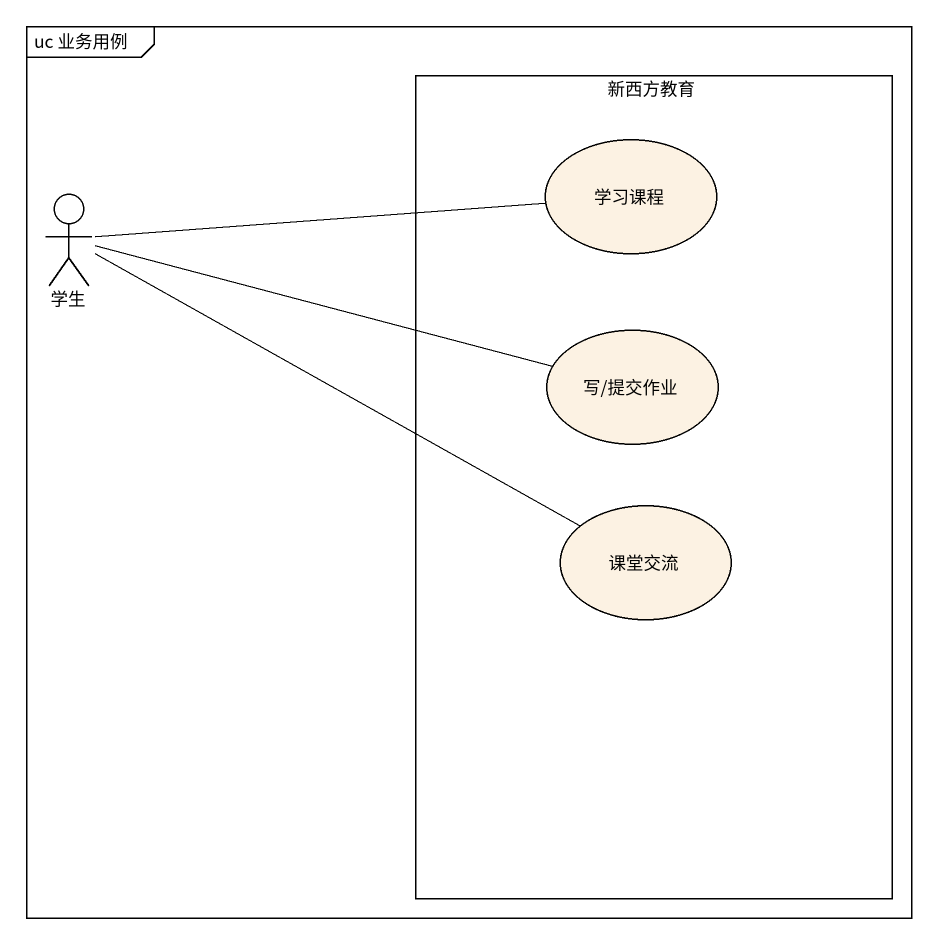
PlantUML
@startuml
mainframe uc 业务用例
rectangle 新西方教育 {
  usecase 学习课程
  usecase "写/提交作业" as 写_提交作业
  usecase 课堂交流
}
actor 学生
学生 -right- 学习课程
学生 -right- 写_提交作业
学生 -right- 课堂交流
@enduml
